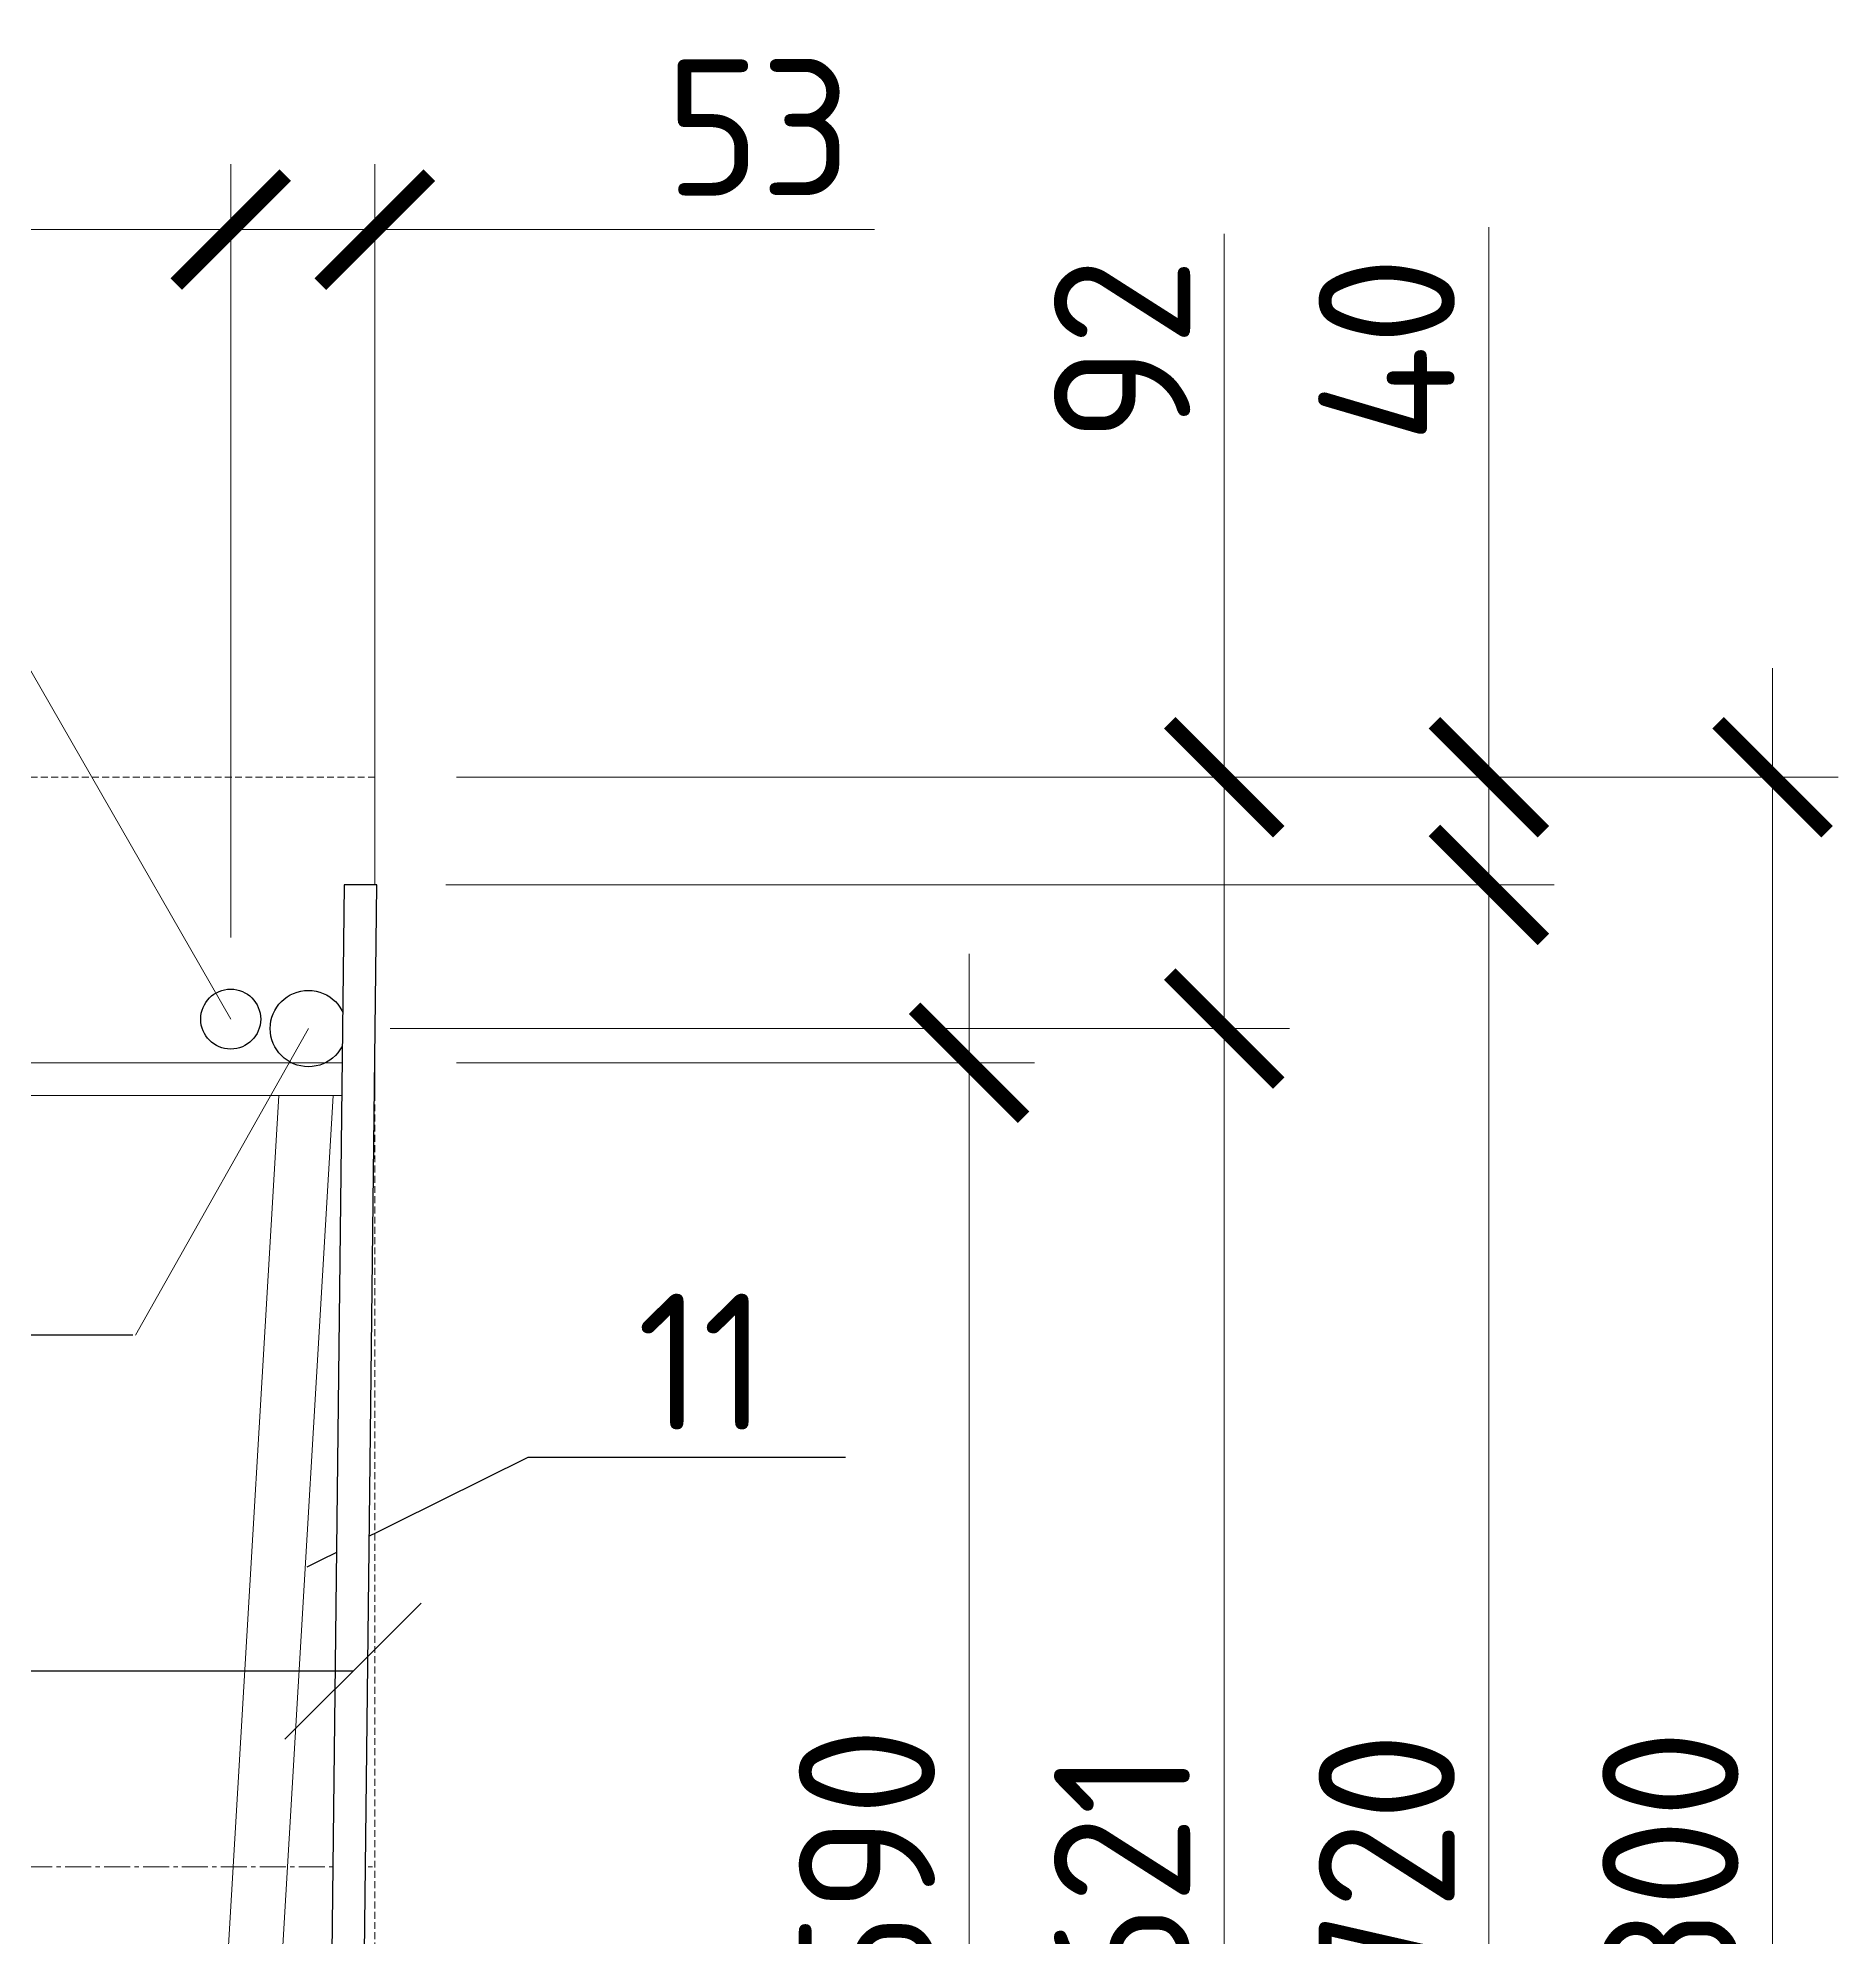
# Model space of a CAD drawing. Header units: millimetres. Extents: x -65574 to 111613, y -106550 to -50518.
# Drawn here: x 20588 to 21248, y -58570 to -57873 of the extents above; entities that cross this region are included whole.
import ezdxf
from ezdxf import colors
from ezdxf.entities.mleader import LeaderData, LeaderLine
from ezdxf.math import Vec2, Vec3

# ---------------------------------------------------------------- set-up
doc = ezdxf.new("R2010")
doc.units = ezdxf.units.MM
doc.linetypes.add('CENTER2', pattern=[28.575, 19.05, -3.175, 3.175, -3.175])
doc.linetypes.add('невидимая', pattern=[0.375, 0.25, -0.125])
doc.layers.get('Defpoints').update_dxf_attribs({"color": 6})
doc.styles.add('GOST-2.304_Type-B', font='GOST Common.ttf')
doc.dimstyles.new('УРСТ', dxfattribs={"dimtxt": 2.5, "dimasz": 2, "dimexe": 1.2, "dimexo": 1.5, "dimtad": 1, "dimdec": 0, "dimrnd": 1, "dimtxsty": 'GOST-2.304_Type-B', "dimblk": 'ARCHTICK', "dimcen": 2, "dimdle": 2, "dimazin": 3, "dimtfac": 1, "dimtdec": 0, "dimtmove": 1, "dimatfit": 0, "dimldrblk": 'NONE', "dimlwd": 15, "dimlwe": 15})

# ---------------------------------------------------------------- blocks, each defined once
blk = doc.blocks.new('_ArchTick')
at = {"color": 0, "linetype": 'ByBlock', "const_width": 0.15}
blk.add_lwpolyline([(-0.5, -0.5), (0.5, 0.5)], dxfattribs=at)
blk = doc.blocks.new('*D352')
at = {"color": 0, "lineweight": 15, "ltscale": 100, "transparency": 16777216}
for p, q in [((18838.26, -58202.88), (18838.26, -57919.26)), ((20658.26, -58202.88), (20658.26, -57919.26)), ((18798.26, -57943.26), (20698.26, -57943.26))]:
    blk.add_line(p, q, dxfattribs=at)
at = {"layer": 'Defpoints', "color": 0, "lineweight": -2, "ltscale": 100, "transparency": 16777216}
for p in [(20658.26, -57943.26), (18838.26, -58232.88), (20658.26, -58232.88)]:
    blk.add_point(p, dxfattribs=at)
at = {"color": 0, "lineweight": 15, "ltscale": 100, "transparency": 16777216, "xscale": 40, "yscale": 40, "zscale": 40, "rotation": 180}
blk.add_blockref('_ArchTick', (18838.26, -57943.26), dxfattribs=at)
at = {"color": 0, "lineweight": 15, "ltscale": 100, "transparency": 16777216, "xscale": 40, "yscale": 40, "zscale": 40}
blk.add_blockref('_ArchTick', (20658.26, -57943.26), dxfattribs=at)
at = {"color": 0, "lineweight": 15, "ltscale": 100, "transparency": 16777216, "insert": (19748.26, -57905.76), "char_height": 50, "attachment_point": 5, "style": 'GOST-2.304_Type-B'}
blk.add_mtext('\\A1;13х140=1820', dxfattribs=at)
blk = doc.blocks.new('_None')
blk = doc.blocks.new('*D354')
at = {"color": 0, "lineweight": 15, "ltscale": 100, "transparency": 16777216}
for p, q in [((20658.26, -58202.88), (20658.26, -57919.26)), ((20711.15, -58218.88), (20711.15, -57919.26)), ((20658.26, -57943.26), (20618.26, -57943.26)), ((20658.26, -57943.26), (20711.15, -57943.26)), ((20658.26, -57943.26), (20711.15, -57943.26)), ((20711.15, -57943.26), (20751.15, -57943.26)), ((20894.49, -57943.26), (20711.15, -57943.26))]:
    blk.add_line(p, q, dxfattribs=at)
at = {"layer": 'Defpoints', "color": 0, "lineweight": -2, "ltscale": 100, "transparency": 16777216}
for p in [(20711.15, -57943.26), (20658.26, -58232.88), (20711.15, -58248.88)]:
    blk.add_point(p, dxfattribs=at)
at = {"color": 0, "lineweight": 15, "ltscale": 100, "transparency": 16777216, "xscale": 40, "yscale": 40, "zscale": 40}
blk.add_blockref('_ArchTick', (20658.26, -57943.26), dxfattribs=at)
at = {"color": 0, "lineweight": 15, "ltscale": 100, "transparency": 16777216, "xscale": 40, "yscale": 40, "zscale": 40, "rotation": 180}
blk.add_blockref('_ArchTick', (20711.15, -57943.26), dxfattribs=at)
at = {"color": 0, "lineweight": 15, "ltscale": 100, "transparency": 16777216, "insert": (20851.99, -57905.76), "char_height": 50, "attachment_point": 5, "style": 'GOST-2.304_Type-B'}
blk.add_mtext('\\A1;53', dxfattribs=at)
blk = doc.blocks.new('*D358')
at = {"color": 0, "lineweight": 15, "ltscale": 100, "transparency": 16777216}
for p, q in [((20929.2, -58208.88), (20929.2, -58878.88)), ((20741.15, -58248.88), (20953.2, -58248.88)), ((20741.15, -58838.88), (20953.2, -58838.88))]:
    blk.add_line(p, q, dxfattribs=at)
at = {"layer": 'Defpoints', "color": 0, "lineweight": -2, "ltscale": 100, "transparency": 16777216}
for p in [(20711.15, -58248.88), (20711.15, -58838.88), (20929.2, -58838.88)]:
    blk.add_point(p, dxfattribs=at)
at = {"color": 0, "lineweight": 15, "ltscale": 100, "transparency": 16777216, "xscale": 40, "yscale": 40, "zscale": 40}
for p, rotation in [((20929.2, -58248.88), 90), ((20929.2, -58838.88), 270)]:
    blk.add_blockref('_ArchTick', p, dxfattribs=dict(at, rotation=rotation))
at = {"color": 0, "lineweight": 15, "ltscale": 100, "transparency": 16777216, "insert": (20891.7, -58543.88), "char_height": 50, "attachment_point": 5, "rotation": 90, "style": 'GOST-2.304_Type-B'}
blk.add_mtext('\\A1;590', dxfattribs=at)
blk = doc.blocks.new('*D359')
at = {"color": 0, "lineweight": 15, "ltscale": 100, "transparency": 16777216}
for p, q in [((21022.85, -58196.34), (21022.85, -58896.88)), ((20716.76, -58236.34), (21046.85, -58236.34)), ((20682.15, -58856.88), (21046.85, -58856.88))]:
    blk.add_line(p, q, dxfattribs=at)
at = {"layer": 'Defpoints', "color": 0, "lineweight": -2, "ltscale": 100, "transparency": 16777216}
for p in [(20686.76, -58236.34), (20652.15, -58856.88), (21022.85, -58856.88)]:
    blk.add_point(p, dxfattribs=at)
at = {"color": 0, "lineweight": 15, "ltscale": 100, "transparency": 16777216, "xscale": 40, "yscale": 40, "zscale": 40}
for p, rotation in [((21022.85, -58236.34), 90), ((21022.85, -58856.88), 270)]:
    blk.add_blockref('_ArchTick', p, dxfattribs=dict(at, rotation=rotation))
at = {"color": 0, "lineweight": 15, "ltscale": 100, "transparency": 16777216, "insert": (20985.35, -58546.61), "char_height": 50, "attachment_point": 5, "rotation": 90, "style": 'GOST-2.304_Type-B'}
blk.add_mtext('\\A1;621', dxfattribs=at)
blk = doc.blocks.new('*D360')
at = {"color": 0, "lineweight": 15, "ltscale": 100, "transparency": 16777216}
for p, q in [((21224.07, -58104.14), (21224.07, -58984.14)), ((20741.15, -58144.14), (21248.07, -58144.14)), ((20741.15, -58944.14), (21248.07, -58944.14))]:
    blk.add_line(p, q, dxfattribs=at)
at = {"layer": 'Defpoints', "color": 0, "lineweight": -2, "ltscale": 100, "transparency": 16777216}
for p in [(20711.15, -58144.14), (20711.15, -58944.14), (21224.07, -58944.14)]:
    blk.add_point(p, dxfattribs=at)
at = {"color": 0, "lineweight": 15, "ltscale": 100, "transparency": 16777216, "xscale": 40, "yscale": 40, "zscale": 40}
for p, rotation in [((21224.07, -58144.14), 90), ((21224.07, -58944.14), 270)]:
    blk.add_blockref('_ArchTick', p, dxfattribs=dict(at, rotation=rotation))
at = {"color": 0, "lineweight": 15, "ltscale": 100, "transparency": 16777216, "insert": (21186.57, -58544.14), "char_height": 50, "attachment_point": 5, "rotation": 90, "style": 'GOST-2.304_Type-B'}
blk.add_mtext('\\A1;800', dxfattribs=at)
blk = doc.blocks.new('*D361')
at = {"color": 0, "lineweight": 15, "ltscale": 100, "transparency": 16777216}
for p, q in [((21119.95, -58143.66), (21119.95, -58943.8)), ((20737.16, -58183.66), (21143.95, -58183.66)), ((20733.54, -58903.8), (21143.95, -58903.8))]:
    blk.add_line(p, q, dxfattribs=at)
at = {"layer": 'Defpoints', "color": 0, "lineweight": -2, "ltscale": 100, "transparency": 16777216}
for p in [(20707.16, -58183.66), (20703.54, -58903.8), (21119.95, -58903.8)]:
    blk.add_point(p, dxfattribs=at)
at = {"color": 0, "lineweight": 15, "ltscale": 100, "transparency": 16777216, "xscale": 40, "yscale": 40, "zscale": 40}
for p, rotation in [((21119.95, -58183.66), 90), ((21119.95, -58903.8), 270)]:
    blk.add_blockref('_ArchTick', p, dxfattribs=dict(at, rotation=rotation))
at = {"color": 0, "lineweight": 15, "ltscale": 100, "transparency": 16777216, "insert": (21082.45, -58543.73), "char_height": 50, "attachment_point": 5, "rotation": 90, "style": 'GOST-2.304_Type-B'}
blk.add_mtext('\\A1;720', dxfattribs=at)
blk = doc.blocks.new('*D362')
at = {"color": 0, "lineweight": 15, "ltscale": 100, "transparency": 16777216}
for p, q in [((21119.95, -57942.32), (21119.95, -58144.14)), ((21119.95, -58144.14), (21119.95, -58104.14)), ((20741.15, -58144.14), (21143.95, -58144.14)), ((21119.95, -58183.66), (21119.95, -58144.14)), ((21119.95, -58183.66), (21119.95, -58144.14)), ((20737.16, -58183.66), (21143.95, -58183.66)), ((21119.95, -58183.66), (21119.95, -58223.66))]:
    blk.add_line(p, q, dxfattribs=at)
at = {"layer": 'Defpoints', "color": 0, "lineweight": -2, "ltscale": 100, "transparency": 16777216}
for p in [(20711.15, -58144.14), (21119.95, -58144.14), (20707.16, -58183.66)]:
    blk.add_point(p, dxfattribs=at)
at = {"color": 0, "lineweight": 15, "ltscale": 100, "transparency": 16777216, "xscale": 40, "yscale": 40, "zscale": 40}
for p, rotation in [((21119.95, -58144.14), 270), ((21119.95, -58183.66), 90)]:
    blk.add_blockref('_ArchTick', p, dxfattribs=dict(at, rotation=rotation))
at = {"color": 0, "lineweight": 15, "ltscale": 100, "transparency": 16777216, "insert": (21082.45, -57987.32), "char_height": 50, "attachment_point": 5, "rotation": 90, "style": 'GOST-2.304_Type-B'}
blk.add_mtext('\\A1;40', dxfattribs=at)
blk = doc.blocks.new('*U279')
at = {"linetype": 'ByBlock', "lineweight": 15, "ltscale": 100}
blk.add_lwpolyline([(30.52, -55.5), (-32.91, 57)], dxfattribs=at)
blk = doc.blocks.new('*U280')
at = {"color": 0, "linetype": 'ByBlock', "lineweight": -2, "transparency": 16777216}
blk.add_blockref('*U279', (1820, 0), dxfattribs=at)
blk = doc.blocks.new('*U231')
at = {"lineweight": 30, "ltscale": 100}
blk.add_circle((0, 0), 14, dxfattribs=at)
blk = doc.blocks.new('*U232')
at = {"color": 0, "linetype": 'ByBlock', "lineweight": -2, "transparency": 16777216}
blk.add_blockref('*U231', (1820, 0), dxfattribs=at)
blk = doc.blocks.new('*D447')
at = {"color": 0, "lineweight": 15, "ltscale": 100, "transparency": 16777216}
for p, q in [((21022.85, -57944.82), (21022.85, -58144.14)), ((21022.85, -58144.14), (21022.85, -58104.14)), ((20741.15, -58144.14), (21046.85, -58144.14)), ((21022.85, -58236.34), (21022.85, -58144.14)), ((21022.85, -58236.34), (21022.85, -58144.14)), ((20716.76, -58236.34), (21046.85, -58236.34)), ((21022.85, -58236.34), (21022.85, -58276.34))]:
    blk.add_line(p, q, dxfattribs=at)
at = {"layer": 'Defpoints', "color": 0, "lineweight": -2, "ltscale": 100, "transparency": 16777216}
for p in [(20711.15, -58144.14), (21022.85, -58144.14), (20686.76, -58236.34)]:
    blk.add_point(p, dxfattribs=at)
at = {"color": 0, "lineweight": 15, "ltscale": 100, "transparency": 16777216, "xscale": 40, "yscale": 40, "zscale": 40}
for p, rotation in [((21022.85, -58144.14), 270), ((21022.85, -58236.34), 90)]:
    blk.add_blockref('_ArchTick', p, dxfattribs=dict(at, rotation=rotation))
at = {"color": 0, "lineweight": 15, "ltscale": 100, "transparency": 16777216, "insert": (20985.35, -57987.32), "char_height": 50, "attachment_point": 5, "rotation": 90, "style": 'GOST-2.304_Type-B'}
blk.add_mtext('\\A1;92', dxfattribs=at)
blk = doc.blocks.new('_Oblique')
at = {"color": 0, "linetype": 'ByBlock', "lineweight": -2}
blk.add_line((-0.5, -0.5), (0.5, 0.5), dxfattribs=at)
blk = doc.blocks.new('*U305')
at = {"lineweight": 30}
blk.add_circle((0, 0), 11, dxfattribs=at)
blk = doc.blocks.new('*U306')
at = {"color": 0, "linetype": 'ByBlock', "lineweight": -2, "transparency": 16777216}
blk.add_blockref('*U305', (1820, 0), dxfattribs=at)
blk = doc.blocks.new('*U307')
at = {"linetype": 'ByBlock', "lineweight": 15, "ltscale": 100}
blk.add_lwpolyline([(54.75, -95.6), (-55.19, 95.6)], dxfattribs=at)
blk = doc.blocks.new('*U304')
at = {"color": 0, "linetype": 'ByBlock', "lineweight": -2, "transparency": 16777216}
blk.add_blockref('*U307', (1820, 0), dxfattribs=at)

msp = doc.modelspace()

# ---------------------------------------------------------------- linework, layer by layer
at = {"linetype": 'CENTER2', "lineweight": 5, "ltscale": 0.5}
msp.add_line((18811.59, -58543.88), (20711.59, -58543.88), dxfattribs=at)
at = {"linetype": 'невидимая', "lineweight": 15, "ltscale": 10}
msp.add_lwpolyline([(18811.15, -58944.14), (18811.15, -58144.14), (20711.15, -58144.14), (20711.15, -58944.14)], close=True, dxfattribs=at)
at = {"lineweight": 15}
for points in [[(18811.15, -58260.88), (18811.15, -58248.88), (20711.15, -58248.88), (20711.15, -58260.88)], [(20675.88, -58260.87), (20695.87, -58260.89), (20662.4, -58826.88), (20642.44, -58826.88)]]:
    msp.add_lwpolyline(points, close=True, dxfattribs=at)

# ---------------------------------------------------------------- block references
for name, p in [('*U304', (18783.5, -58137.28)), ('*U306', (18838.26, -58232.88)), ('*U232', (18866.76, -58236.34))]:
    msp.add_blockref(name, p)
at = {"xscale": -1, "rotation": 180}
msp.add_blockref('*U280', (18836.23, -58291.84), dxfattribs=at)

# ---------------------------------------------------------------- dimensions: what is measured, and where the dimension line sits
at = {"lineweight": 15, "ltscale": 100}
dim = msp.add_linear_dim(base=(20658.26, -57943.26), p1=(18838.26, -58232.88), p2=(20658.26, -58232.88), angle=0, text='13х140=<>', dimstyle='УРСТ', override={"dimscale": 0, "dimtxsty": 'GOST-2.304_Type-B'}, dxfattribs=at)
dim.commit()
dim.dimension.update_dxf_attribs({"geometry": '*D352', "text_midpoint": (19748.26, -57905.76)})
for base, p1, p2, angle, override, picture, middle in [((20711.15, -57943.26), (20658.26, -58232.88), (20711.15, -58248.88), 0, {"dimscale": 0, "dimtxsty": 'GOST-2.304_Type-B'}, '*D354', (20851.99, -57947)), ((21119.95, -58144.14), (20707.16, -58183.66), (20711.15, -58144.14), 90, {"dimscale": 0, "dimtxsty": 'GOST-2.304_Type-B'}, '*D362', (21143.93, -57987.32)), ((21022.85, -58144.14), (20686.76, -58236.34), (20711.15, -58144.14), 90, {"dimscale": 0}, '*D447', (21025.15, -57987.32))]:
    dim = msp.add_linear_dim(base=base, p1=p1, p2=p2, angle=angle, dimstyle='УРСТ', override=override, dxfattribs=at)
    dim.commit()
    dim.dimension.update_dxf_attribs({"geometry": picture, "text_midpoint": middle, "dimtype": 160})
for base, p1, p2, picture, middle in [((21224.07, -58944.14), (20711.15, -58144.14), (20711.15, -58944.14), '*D360', (21186.57, -58544.14)), ((21119.95, -58903.8), (20707.16, -58183.66), (20703.54, -58903.8), '*D361', (21082.45, -58543.73)), ((21022.85, -58856.88), (20686.76, -58236.34), (20652.15, -58856.88), '*D359', (20985.35, -58546.61)), ((20929.2, -58838.88), (20711.15, -58248.88), (20711.15, -58838.88), '*D358', (20891.7, -58543.88))]:
    dim = msp.add_linear_dim(base=base, p1=p1, p2=p2, angle=90, dimstyle='УРСТ', override={"dimscale": 0, "dimtxsty": 'GOST-2.304_Type-B'}, dxfattribs=at)
    dim.commit()
    dim.dimension.update_dxf_attribs({"geometry": picture, "text_midpoint": middle})

# ---------------------------------------------------------------- leaders
at = {"lineweight": 15}
ml = msp.add_multileader_mtext('Standard', dxfattribs=at)
ml.set_content('5', color=256, style='GOST-2.304_Type-B')
ml.set_leader_properties()
ml.set_arrow_properties(name='NONE')
ml.build(insert=Vec2(0, 0))
ml.multileader.update_dxf_attribs({"text_right_attachment_type": 6, "dogleg_length": 2.5, "arrow_head_size": 50, "scale": 20})
ctx = ml.context
ctx.base_point, ctx.scale, ctx.char_height, ctx.arrow_head_size, ctx.plane_origin = Vec3(18670.68, -58313.83), 20, 50, 50, Vec3(18802.32, -58360.83)
ctx.right_attachment, ctx.text_align_type = 6, 2
notes = []
notes.append((ctx, [(0, (1, 1, 0), (18802.32, -58348.83), (-1, 0), 102.6, [(0, [(20622.32, -58348.83)], 0, [])])]))
ctx.mtext.insert, ctx.mtext.alignment, ctx.mtext.flow_direction = Vec3(18697.72, -58288.83), 3, 5
at = {"lineweight": 15, "ltscale": 100}
ml = msp.add_multileader_mtext('Standard', dxfattribs=at)
ml.set_content('11', color=256, style='GOST-2.304_Type-B')
ml.set_leader_properties()
ml.set_arrow_properties(name='NONE')
ml.build(insert=Vec2(0, 0))
ml.multileader.update_dxf_attribs({"text_left_attachment_type": 6, "text_right_attachment_type": 6, "dogleg_length": 1, "arrow_head_size": 50, "scale": 20})
ctx = ml.context
ctx.base_point, ctx.scale, ctx.char_height, ctx.arrow_head_size, ctx.landing_gap_size, ctx.plane_origin = Vec3(20787.38, -58393.59), 20, 50, 50, 20, Vec3(20945.16, -58800.63)
ctx.left_attachment, ctx.right_attachment = 6, 6
notes.append((ctx, [(1, (1, 1, 0), (20767.38, -58393.59), (1, 0), 20, [(0, [(20686.27, -58433.8)], 0, [])])]))
ctx.mtext.insert, ctx.mtext.flow_direction = Vec3(20807.38, -58333.59), 5
for ctx, leaders in notes:
    for number, flags, end, landing, length, lines in leaders:
        leader = LeaderData()
        leader.index, (leader.has_last_leader_line, leader.has_dogleg_vector, leader.attachment_direction) = number, flags
        leader.last_leader_point, leader.dogleg_vector, leader.dogleg_length = Vec3(end), Vec3(landing), length
        for number, points, colour, breaks in lines:
            line = LeaderLine()
            line.index, line.vertices, line.color, line.breaks = number, Vec3.list(points), colors.encode_raw_color(colour), breaks
            leader.lines.append(line)
        ctx.leaders.append(leader)

# ---------------------------------------------------------------- next in the draw order: wipeouts: each hides what was drawn before it
at = {"color": 0}
msp.add_wipeout([(20699.87, -58183.66), (20711.87, -58183.66), (20703.54, -58903.8), (20691.53, -58903.8)], dxfattribs=at)

# ---------------------------------------------------------------- next in the draw order: linework, layer by layer
at = {"color": 0, "lineweight": -2}
msp.add_lwpolyline([(20699.87, -58183.66), (20691.53, -58903.8), (20703.54, -58903.8), (20711.87, -58183.66)], close=True, dxfattribs=at)

# ---------------------------------------------------------------- next in the draw order: leaders
at = {"lineweight": 15}
ml = msp.add_multileader_mtext('Standard', dxfattribs=at)
ml.set_content('10', color=256, style='GOST-2.304_Type-B')
ml.set_leader_properties()
ml.set_arrow_properties(name='OBLIQUE')
ml.build(insert=Vec2(0, 0))
ml.multileader.update_dxf_attribs({"text_left_attachment_type": 6, "text_right_attachment_type": 6, "dogleg_length": 0.842, "arrow_head_size": 50, "scale": 20})
ctx = ml.context
ctx.base_point, ctx.scale, ctx.char_height, ctx.arrow_head_size, ctx.plane_origin = Vec3(18648.89, -58472.1), 20, 50, 50, Vec3(18732.78, -58484.1)
ctx.left_attachment, ctx.right_attachment = 6, 6
notes = []
notes.append((ctx, [(0, (1, 1, 0), (18719.74, -58472.1), (-1, 0), 16.85, [(0, [(20703.13, -58472.09)], 0, []), (1, [(18882.66, -58472.07)], 0, []), (2, [(19162.31, -58472.1)], 0, []), (3, [(19442.86, -58472.1)], 0, []), (4, [(20142.64, -58472.07)], 0, []), (5, [(20423.19, -58472.07)], 0, [])])]))
ctx.mtext.insert, ctx.mtext.flow_direction = Vec3(18650.89, -58412.1), 5
for ctx, leaders in notes:
    for number, flags, end, landing, length, lines in leaders:
        leader = LeaderData()
        leader.index, (leader.has_last_leader_line, leader.has_dogleg_vector, leader.attachment_direction) = number, flags
        leader.last_leader_point, leader.dogleg_vector, leader.dogleg_length = Vec3(end), Vec3(landing), length
        for number, points, colour, breaks in lines:
            line = LeaderLine()
            line.index, line.vertices, line.color, line.breaks = number, Vec3.list(points), colors.encode_raw_color(colour), breaks
            leader.lines.append(line)
        ctx.leaders.append(leader)

doc.saveas('drawing.dxf')
